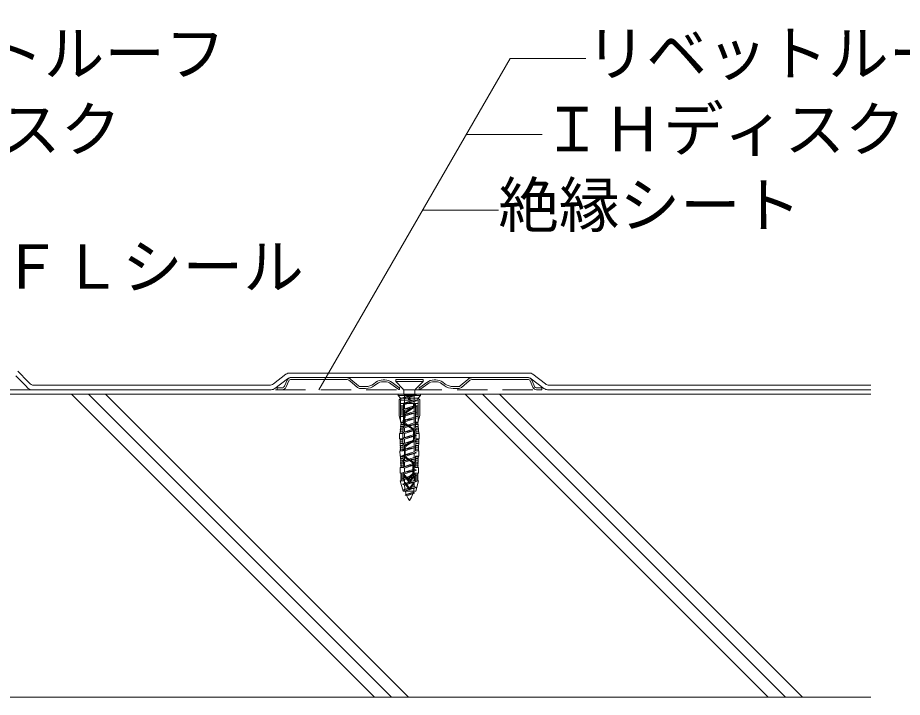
# Model space of a CAD drawing. Units: millimetres, scale not verified. Extents: x -675 to 675, y -471 to 460.
# Drawn here: x 122.9 to 414.8, y -191.8 to 32.4 of the extents above; entities that cross this region are included whole.
import ezdxf
from ezdxf.enums import TextEntityAlignment as Align

# ---------------------------------------------------------------- set-up
doc = ezdxf.new("R2010")
doc.units = ezdxf.units.MM
doc.header["$LTSCALE"] = 5
doc.linetypes.add('DASHED2', pattern=[3, 2, -1])
for name, color, linetype, lineweight in [('0-3_断熱材', 4, 'Continuous', 9), ('1-4_リベットルーフ', 6, 'Continuous', 18), ('1-5_ＦＬ鋼板・ディスク', 5, 'Continuous', 18), ('1-8_下地など', 3, 'Continuous', 18), ('1-A_元図・躯体', 7, 'Continuous', 18), ('E-E', 7, 'Continuous', 18)]:
    doc.layers.add(name, color=color, linetype=linetype, lineweight=lineweight)
doc.layers.add('1-6_アンカー類', color=7, linetype='Continuous')
doc.layers.add('1-C_アンカー類②', color=7, linetype='Continuous')
doc.styles.add('ＭＳ ゴシック', font='')
doc.styles.get('ＭＳ ゴシック').set_extended_font_data('MS Gothic')

# ---------------------------------------------------------------- blocks, each defined once
blk = doc.blocks.new('123')
at = {"layer": '0-3_断熱材'}
for p, q in [((32469.17, 2207.52), (32469.17, 2209.77)), ((32505.92, 2209.77), (32469.17, 2209.77)), ((32505.92, 2207.52), (32469.17, 2207.52)), ((32473.09, 2203.27), (32469.17, 2207.52)), ((32501.99, 2203.27), (32505.92, 2207.52)), ((32505.92, 2207.52), (32505.92, 2209.77)), ((32473.59, 2203.27), (32470.59, 2200.77)), ((32470.59, 2174.77), (32470.59, 2200.77)), ((32501.99, 2203.27), (32473.09, 2203.27)), ((32501.99, 2199.77), (32473.09, 2199.77)), ((32473.09, 2163.77), (32473.09, 2199.77)), ((32501.99, 2194.27), (32473.09, 2194.27)), ((32477.54, 2190.77), (32473.09, 2190.77)), ((32473.59, 2199.77), (32473.59, 2203.27)), ((32477.54, 2163.77), (32477.54, 2194.27)), ((32486.29, 2199.77), (32486.29, 2203.27)), ((32486.29, 2199.77), (32487.54, 2200.77)), ((32488.79, 2199.77), (32487.54, 2200.77)), ((32488.79, 2199.77), (32488.79, 2203.27)), ((32494.29, 2191.74), (32494.29, 2194.27)), ((32495.79, 2191.74), (32495.79, 2194.27)), ((32497.54, 2163.77), (32497.54, 2194.27)), ((32501.99, 2190.77), (32497.54, 2190.77)), ((32504.49, 2200.77), (32501.49, 2203.27)), ((32501.49, 2199.77), (32501.49, 2203.27)), ((32501.99, 2163.77), (32501.99, 2199.77)), ((32504.49, 2174.77), (32504.49, 2200.77)), ((32477.68, 2188.27), (32473.09, 2188.27)), ((32477.54, 2185.77), (32473.09, 2185.77)), ((32477.54, 2183.27), (32473.09, 2183.27)), ((32477.54, 2180.77), (32473.09, 2180.77)), ((32477.54, 2178.27), (32473.09, 2178.27)), ((32477.54, 2175.77), (32473.09, 2175.77)), ((32479.29, 2171.27), (32479.29, 2175.79)), ((32480.79, 2171.27), (32480.79, 2175.79)), ((32482.27, 2181.25), (32492.01, 2187.54)), ((32483.08, 2179.99), (32492.82, 2186.28)), ((32501.99, 2188.27), (32497.54, 2188.27)), ((32501.99, 2185.77), (32497.54, 2185.77)), ((32501.99, 2183.27), (32497.54, 2183.27)), ((32501.99, 2180.77), (32497.54, 2180.77)), ((32501.99, 2178.27), (32497.54, 2178.27)), ((32501.99, 2175.77), (32497.54, 2175.77)), ((32473.09, 2165.27), (32470.59, 2174.77)), ((32472.23, 2144.77), (32473.9, 2163.77)), ((32477.51, 2162.77), (32473.05, 2162.77)), ((32477.54, 2172.77), (32473.09, 2172.77)), ((32477.54, 2163.77), (32473.09, 2163.77)), ((32476.84, 2144.77), (32477.54, 2163.77)), ((32480.79, 2171.27), (32479.29, 2171.27)), ((32479.29, 2164.24), (32479.29, 2168.77)), ((32480.79, 2168.77), (32479.29, 2168.77)), ((32480.79, 2164.24), (32480.79, 2168.77)), ((32501.99, 2172.77), (32497.54, 2172.77)), ((32501.99, 2163.77), (32497.54, 2163.77)), ((32498.25, 2144.75), (32497.54, 2163.77)), ((32502.04, 2162.77), (32497.55, 2162.77)), ((32502.86, 2144.77), (32501.19, 2163.77)), ((32504.49, 2174.77), (32501.99, 2165.27)), ((32476.95, 2147.77), (32471.73, 2147.77)), ((32477.06, 2150.77), (32471.99, 2150.77)), ((32477.17, 2153.77), (32472.25, 2153.77)), ((32477.28, 2156.77), (32472.52, 2156.77)), ((32477.4, 2159.77), (32472.78, 2159.77)), ((32482.27, 2158.78), (32492.01, 2152.49)), ((32483.08, 2160.04), (32492.82, 2153.75)), ((32494.29, 2136.74), (32494.29, 2148.29)), ((32495.79, 2136.74), (32495.79, 2148.29)), ((32502.3, 2159.77), (32497.69, 2159.77)), ((32502.57, 2156.77), (32497.8, 2156.77)), ((32502.83, 2153.77), (32497.91, 2153.77)), ((32503.1, 2150.77), (32498.03, 2150.77)), ((32503.36, 2147.77), (32498.14, 2147.77)), ((32471.42, 2136.27), (32471.42, 2144.77)), ((32476.84, 2144.77), (32471.42, 2144.77)), ((32476.79, 2136.27), (32471.42, 2136.27)), ((32476.84, 2134.27), (32471.51, 2134.27)), ((32472.73, 2116.27), (32472.23, 2136.27)), ((32476.79, 2136.27), (32476.84, 2144.81)), ((32477.29, 2116.27), (32476.79, 2136.27)), ((32482.27, 2126.25), (32492.01, 2132.54)), ((32497.79, 2116.27), (32498.29, 2136.27)), ((32503.58, 2134.27), (32498.24, 2134.27)), ((32503.67, 2144.77), (32498.25, 2144.77)), ((32498.29, 2136.27), (32498.25, 2144.75)), ((32503.67, 2136.27), (32498.29, 2136.27)), ((32502.36, 2116.27), (32502.86, 2136.27)), ((32503.67, 2136.27), (32503.67, 2144.77)), ((32476.92, 2131.27), (32471.59, 2131.27)), ((32476.99, 2128.27), (32471.66, 2128.27)), ((32477.07, 2125.27), (32471.74, 2125.27)), ((32477.14, 2122.27), (32471.81, 2122.27)), ((32477.22, 2119.27), (32471.89, 2119.27)), ((32479.29, 2109.24), (32479.29, 2120.79)), ((32480.79, 2109.24), (32480.79, 2120.79)), ((32483.08, 2124.99), (32492.82, 2131.28)), ((32503.2, 2119.27), (32497.87, 2119.27)), ((32503.35, 2125.27), (32498.02, 2125.27)), ((32503.28, 2122.27), (32498.02, 2122.27)), ((32503.43, 2128.27), (32498.09, 2128.27)), ((32503.5, 2131.27), (32498.17, 2131.27)), ((32477.29, 2116.27), (32471.92, 2116.27)), ((32477.36, 2106.27), (32472.22, 2106.27)), ((32477.48, 2103.77), (32472.27, 2103.77)), ((32473.79, 2088.77), (32472.92, 2107.77)), ((32478.17, 2088.77), (32477.29, 2107.77)), ((32482.27, 2103.78), (32491.01, 2098.14)), ((32483.08, 2105.04), (32491.82, 2099.4)), ((32496.92, 2088.77), (32497.79, 2107.77)), ((32502.81, 2103.77), (32497.61, 2103.77)), ((32502.87, 2106.27), (32497.68, 2106.27)), ((32503.17, 2116.27), (32497.79, 2116.27)), ((32502.98, 2107.77), (32497.79, 2107.77)), ((32501.29, 2088.77), (32501.73, 2107.77)), ((32502.98, 2107.77), (32503.17, 2116.27)), ((32477.71, 2100.77), (32472.32, 2100.77)), ((32477.82, 2097.77), (32472.38, 2097.77)), ((32477.94, 2094.77), (32472.43, 2094.77)), ((32478.05, 2091.77), (32472.49, 2091.77)), ((32472.54, 2079.77), (32472.54, 2088.77)), ((32478.17, 2088.77), (32472.54, 2088.77)), ((32493.29, 2081.1), (32493.29, 2093.94)), ((32494.79, 2081.1), (32494.79, 2093.94)), ((32502.54, 2088.77), (32496.92, 2088.77)), ((32502.54, 2091.77), (32497.03, 2091.77)), ((32502.61, 2094.77), (32497.15, 2094.77)), ((32502.67, 2097.77), (32497.26, 2097.77)), ((32502.74, 2100.77), (32497.38, 2100.77)), ((32502.54, 2079.77), (32502.54, 2088.77)), ((32478.17, 2079.77), (32472.54, 2079.77)), ((32478.17, 2077.02), (32472.92, 2077.02)), ((32478.17, 2074.52), (32472.92, 2074.52)), ((32473.79, 2066.77), (32473.79, 2079.77)), ((32478.17, 2066.77), (32478.17, 2079.77)), ((32480.04, 2075.28), (32480.04, 2074.37)), ((32487.54, 2066.27), (32480.49, 2075.43)), ((32487.54, 2066.27), (32494.6, 2075.43)), ((32489.77, 2076.1), (32491.01, 2076.9)), ((32490.58, 2074.84), (32491.82, 2075.64)), ((32495.04, 2075.28), (32495.04, 2074.37)), ((32496.92, 2066.77), (32496.92, 2079.77)), ((32502.54, 2079.77), (32496.92, 2079.77)), ((32502.17, 2077.02), (32496.92, 2077.02)), ((32502.17, 2074.52), (32496.92, 2074.52)), ((32501.29, 2066.77), (32501.29, 2079.77)), ((32477.04, 2049.77), (32472.54, 2066.77)), ((32478.17, 2066.77), (32472.54, 2066.77)), ((32478.17, 2072.02), (32472.92, 2072.02)), ((32478.17, 2069.52), (32472.92, 2069.52)), ((32480.04, 2063.78), (32480.04, 2062.87)), ((32487.54, 2054.77), (32480.49, 2063.93)), ((32487.54, 2063.77), (32480.56, 2072.84)), ((32487.54, 2052.27), (32480.56, 2061.34)), ((32486.79, 2069.77), (32486.79, 2070.64)), ((32488.29, 2069.77), (32486.79, 2069.77)), ((32487.54, 2063.77), (32494.53, 2072.84)), ((32487.54, 2054.77), (32494.6, 2063.93)), ((32487.54, 2052.27), (32494.53, 2061.34)), ((32488.29, 2069.77), (32488.29, 2070.64)), ((32495.04, 2063.78), (32495.04, 2062.87)), ((32502.17, 2072.02), (32496.92, 2072.02)), ((32502.17, 2069.52), (32496.92, 2069.52)), ((32502.54, 2066.77), (32496.92, 2066.77)), ((32498.04, 2049.77), (32502.54, 2066.77)), ((32498.04, 2049.77), (32477.04, 2049.77))]:
    blk.add_line(p, q, dxfattribs=at)
for points in [[(32488.79, 2203.27), (32487.54, 2200.77), (32486.29, 2203.27)], [(32477.29, 2107.77), (32472.11, 2107.77), (32471.92, 2116.27)]]:
    blk.add_lwpolyline(points, dxfattribs=at)
for centre, radius, start, end in [((32489.29, 2191.74), 5, 302.8584, 0), ((32489.29, 2191.74), 6.5, 302.8584, 0), ((32485.79, 2175.79), 6.5, 122.8584, 180), ((32485.79, 2175.79), 5, 122.8584, 180), ((32485.79, 2164.24), 6.5, 180, 237.1416), ((32485.79, 2164.24), 5, 180, 237.1416), ((32489.29, 2148.29), 5, 360, 57.1416), ((32489.29, 2148.29), 6.5, 0, 57.1416), ((32489.29, 2136.74), 5, 302.8584, 0), ((32489.29, 2136.74), 6.5, 302.8584, 0), ((32485.79, 2120.79), 6.5, 122.8584, 180), ((32485.79, 2120.79), 5, 122.8584, 180), ((32485.79, 2109.24), 6.5, 180, 237.1416), ((32485.79, 2109.24), 5, 180, 237.1416), ((32488.29, 2093.94), 5, 360, 57.1416), ((32488.29, 2093.94), 6.5, 0, 57.1416), ((32480.29, 2075.28), 0.25, 37.56859, 180), ((32482.54, 2074.37), 2.5, 180, 217.56859), ((32493.29, 2070.64), 6.5, 122.8584, 180), ((32493.29, 2070.64), 5, 122.8584, 180), ((32488.29, 2081.1), 5, 302.8584, 0), ((32488.29, 2081.1), 6.5, 302.8584, 0), ((32492.54, 2074.37), 2.5, 322.43141, 0), ((32494.79, 2075.28), 0.25, 0, 142.43141), ((32480.29, 2063.78), 0.25, 37.56859, 180), ((32482.54, 2062.87), 2.5, 180, 217.56859), ((32492.54, 2062.87), 2.5, 322.43141, 0), ((32494.79, 2063.78), 0.25, 0, 142.43141)]:
    blk.add_arc(centre, radius, start, end, dxfattribs=at)
blk = doc.blocks.new('231')
at = {"layer": '0-3_断熱材'}
for p, q in [((32465.04, 2229.77), (32465.04, 2226.07)), ((32510.04, 2229.77), (32465.04, 2229.77)), ((32476.88, 2214.23), (32465.04, 2226.07)), ((32498.21, 2214.23), (32510.04, 2226.07)), ((32493.79, 2204.77), (32475.92, 2199.21)), ((32496.74, 2212.77), (32478.34, 2212.77)), ((32478.34, 2210.7), (32478.34, 2204.77)), ((32496.74, 2204.77), (32478.34, 2204.77)), ((32479.55, 2204.77), (32479.55, 2200.34)), ((32496.74, 2210.7), (32496.74, 2204.77)), ((32499.19, 2203.67), (32496.74, 2204.77)), ((32495.53, 2195.81), (32475.92, 2189.71)), ((32499.19, 2194.17), (32475.92, 2189.71)), ((32479.55, 2197.56), (32479.55, 2190.84)), ((32495.53, 2202.53), (32495.53, 2195.81)), ((32499.19, 2194.17), (32495.53, 2195.81)), ((32495.53, 2193.03), (32495.53, 2186.32)), ((32495.53, 2176.81), (32475.92, 2170.71)), ((32499.19, 2175.17), (32475.92, 2170.71)), ((32495.55, 2186.32), (32475.94, 2180.21)), ((32499.21, 2184.67), (32475.94, 2180.21)), ((32479.55, 2188.06), (32479.55, 2181.34)), ((32479.55, 2178.58), (32479.55, 2171.84)), ((32495.53, 2183.53), (32495.53, 2176.81)), ((32499.19, 2175.17), (32495.53, 2176.81)), ((32499.21, 2184.67), (32495.55, 2186.32)), ((32495.53, 2167.3), (32475.92, 2161.19)), ((32499.19, 2165.65), (32475.92, 2161.19)), ((32479.55, 2169.06), (32479.55, 2162.32)), ((32495.53, 2174.03), (32495.53, 2167.3)), ((32499.19, 2165.65), (32495.53, 2167.3)), ((32495.53, 2164.52), (32495.53, 2157.8)), ((32495.53, 2148.3), (32475.92, 2142.19)), ((32499.19, 2146.65), (32475.92, 2142.19)), ((32495.55, 2157.8), (32475.94, 2151.7)), ((32499.21, 2156.16), (32475.94, 2151.7)), ((32479.55, 2159.55), (32479.55, 2152.82)), ((32479.55, 2150.06), (32479.55, 2143.33)), ((32495.53, 2155.02), (32495.53, 2148.3)), ((32499.19, 2146.65), (32495.53, 2148.3)), ((32499.21, 2156.16), (32495.55, 2157.8)), ((32495.53, 2138.78), (32475.92, 2132.68)), ((32499.19, 2137.14), (32475.92, 2132.68)), ((32479.55, 2140.55), (32479.55, 2133.81)), ((32495.53, 2145.52), (32495.53, 2138.78)), ((32499.19, 2137.14), (32495.53, 2138.78)), ((32495.53, 2136), (32495.53, 2129.27)), ((32495.53, 2129.27), (32475.92, 2123.17)), ((32499.19, 2127.62), (32475.92, 2123.17)), ((32495.53, 2119.77), (32475.92, 2113.67)), ((32499.19, 2118.12), (32475.92, 2113.67)), ((32479.55, 2131.04), (32479.55, 2124.3)), ((32479.55, 2121.52), (32479.55, 2114.8)), ((32499.19, 2127.62), (32495.53, 2129.27)), ((32495.53, 2126.49), (32495.53, 2119.77)), ((32499.19, 2118.12), (32495.53, 2119.77)), ((32495.53, 2116.99), (32495.53, 2110.27)), ((32495.53, 2110.27), (32475.92, 2104.17)), ((32499.19, 2108.62), (32475.92, 2104.17)), ((32479.55, 2112.02), (32479.55, 2105.3)), ((32479.55, 2102.52), (32479.55, 2095.8)), ((32499.19, 2108.62), (32495.53, 2110.27)), ((32495.53, 2107.49), (32495.53, 2100.77)), ((32495.53, 2091.27), (32475.92, 2085.17)), ((32499.19, 2089.63), (32475.92, 2085.17)), ((32495.55, 2100.77), (32475.94, 2094.67)), ((32499.21, 2099.13), (32475.94, 2094.67)), ((32479.55, 2093.04), (32479.55, 2086.3)), ((32495.53, 2097.99), (32495.53, 2091.27)), ((32499.19, 2089.63), (32495.53, 2091.27)), ((32495.53, 2088.49), (32495.53, 2081.77)), ((32499.21, 2099.13), (32495.55, 2100.77)), ((32495.53, 2081.77), (32475.92, 2075.67)), ((32499.19, 2080.13), (32475.92, 2075.67)), ((32479.55, 2083.52), (32479.55, 2076.8)), ((32479.55, 2074.02), (32479.55, 2067.3)), ((32499.19, 2080.13), (32495.53, 2081.77)), ((32495.53, 2078.99), (32495.53, 2072.27)), ((32495.53, 2072.27), (32475.92, 2066.17)), ((32499.19, 2070.63), (32475.92, 2066.17)), ((32495.53, 2062.77), (32475.92, 2056.67)), ((32499.19, 2061.13), (32475.92, 2056.67)), ((32479.55, 2064.52), (32479.55, 2057.8)), ((32499.19, 2070.63), (32495.53, 2072.27)), ((32495.53, 2069.49), (32495.53, 2062.77)), ((32499.19, 2061.13), (32495.53, 2062.77)), ((32495.53, 2059.99), (32495.53, 2055.13)), ((32495.46, 2053.27), (32477.11, 2047.41)), ((32499.12, 2051.63), (32495.46, 2053.27)), ((32495.77, 2042.1), (32480.56, 2039.19))]:
    blk.add_line(p, q, dxfattribs=at)
for points in [[(32510.04, 2229.77), (32510.04, 2226.07), (32465.04, 2226.07)], [(32475.92, 2189.71), (32479.55, 2188.06), (32499.19, 2194.17)], [(32475.92, 2170.71), (32479.55, 2169.06), (32499.19, 2175.17)], [(32475.94, 2180.21), (32479.57, 2178.57), (32499.21, 2184.67)], [(32475.92, 2161.19), (32479.55, 2159.55), (32499.19, 2165.65)], [(32475.92, 2142.19), (32479.55, 2140.55), (32499.19, 2146.65)], [(32475.94, 2151.7), (32479.57, 2150.06), (32499.21, 2156.16)], [(32475.92, 2132.68), (32479.55, 2131.04), (32499.19, 2137.14)], [(32475.92, 2123.17), (32479.55, 2121.52), (32499.19, 2127.62)], [(32475.92, 2113.67), (32479.55, 2112.02), (32499.19, 2118.12)], [(32475.92, 2104.17), (32479.55, 2102.52), (32499.19, 2108.62)], [(32475.92, 2085.17), (32479.55, 2083.52), (32499.19, 2089.63)], [(32475.94, 2094.67), (32479.57, 2093.03), (32499.21, 2099.13)], [(32475.92, 2075.67), (32479.55, 2074.02), (32499.19, 2080.13)], [(32475.92, 2066.17), (32479.55, 2064.52), (32499.19, 2070.63)], [(32475.92, 2056.67), (32479.56, 2055.02), (32499.19, 2061.13)], [(32493.92, 2043.75), (32480.56, 2039.19), (32483.39, 2037.37)], [(32483.39, 2037.37), (32495.77, 2042.1), (32493.92, 2043.75)]]:
    blk.add_lwpolyline(points, dxfattribs=at)
for points in [[(32499.19, 2203.67), (32475.92, 2199.21), (32479.55, 2197.56)], [(32480.72, 2045.78), (32499.12, 2051.63), (32477.11, 2047.41)]]:
    blk.add_lwpolyline(points, close=True, dxfattribs=at)
for centre, radius, start, end in [((32473.34, 2210.7), 5, 360, 45), ((32501.74, 2210.7), 5, 135, 180), ((32526.46, 2055.97), 46.91, 181.1526, 189.30247), ((32526.46, 2055.97), 46.91, 192.55761, 200.13326), ((32448.63, 2055.97), 46.91, 344.90057, 353.16462), ((32448.63, 2055.97), 46.91, 356.70432, 358.98114), ((32526.46, 2055.97), 46.91, 203.35211, 213.95053), ((32448.63, 2055.97), 46.91, 326.04947, 341.51092)]:
    blk.add_arc(centre, radius, start, end, dxfattribs=at)

msp = doc.modelspace()

# ---------------------------------------------------------------- linework, layer by layer
at = {"layer": '1-4_リベットルーフ'}
for p, q in [((122.851, -84.277), (126.324, -87.751)), ((122.229, -85.777), (125.703, -89.251)), ((207.229, -88.426), (211.395, -85.247)), ((207.737, -89.926), (211.902, -86.747)), ((212.609, -84.837), (291.667, -84.837)), ((213.116, -86.337), (291.16, -86.337)), ((292.374, -86.747), (296.539, -89.926)), ((292.881, -85.247), (297.046, -88.426)), ((127.117, -90.337), (206.523, -90.337)), ((127.739, -88.837), (206.016, -88.837)), ((404.388, -90.337), (297.753, -90.337)), ((404.388, -88.837), (298.26, -88.837))]:
    msp.add_line(p, q, dxfattribs=at)
at = {"layer": '1-4_リベットルーフ', "linetype": 'DASHED2'}
msp.add_lwpolyline([(-110.713, 349.663), (-94.112, 333.822), (-94.112, -160.337), (72.888, -160.337), (72.888, -90.337), (404.388, -90.337)], dxfattribs=at)
at = {"layer": '1-4_リベットルーフ'}
for centre, radius, start, end in [((212.609, -86.837), 2, 90, 127.35412), ((213.116, -88.337), 2, 90, 127.35412), ((291.16, -88.337), 2, 52.64588, 90), ((291.667, -86.837), 2, 52.64588, 90), ((127.953, -87.784), 2.686, 213.1019, 251.86638), ((128.575, -86.284), 2.686, 213.1019, 251.86638), ((206.016, -86.837), 2, 270, 307.35412), ((206.523, -88.337), 2, 270, 307.35412), ((297.753, -88.337), 2, 232.64588, 270), ((298.26, -86.837), 2, 232.64588, 270)]:
    msp.add_arc(centre, radius, start, end, dxfattribs=at)
at = {"layer": '1-5_ＦＬ鋼板・ディスク'}
for p, q in [((211.743, -87.231), (210.875, -89.2)), ((212.292, -87.473), (211.424, -89.442)), ((213.116, -86.337), (290.638, -86.337)), ((231.213, -86.937), (213.116, -86.937)), ((231.213, -86.337), (230.138, -86.337)), ((232.45, -87.394), (234.995, -89.576)), ((235.385, -89.12), (232.84, -86.938)), ((244.011, -87.137), (243.447, -87.137)), ((260.828, -87.137), (260.265, -87.137)), ((271.436, -86.938), (268.891, -89.12)), ((271.826, -87.394), (269.281, -89.576)), ((273.638, -86.337), (273.063, -86.337)), ((291.16, -86.937), (273.063, -86.937)), ((290.638, -86.337), (291.16, -86.337)), ((292.905, -89.561), (291.984, -87.473)), ((292.533, -87.231), (293.52, -89.468)), ((210.051, -90.337), (208.488, -90.337)), ((237.698, -89.337), (235.971, -89.337)), ((237.698, -89.937), (235.971, -89.937)), ((241.082, -87.911), (240.3, -88.485)), ((241.437, -88.395), (240.654, -88.969)), ((243.447, -87.737), (244.011, -87.737)), ((246.043, -88.411), (248.329, -90.115)), ((248.688, -90.234), (248.888, -90.234)), ((248.888, -89.634), (248.888, -90.234)), ((255.588, -90.234), (255.388, -90.234)), ((255.947, -90.115), (258.233, -88.411)), ((260.265, -87.737), (260.828, -87.737)), ((263.622, -88.969), (262.839, -88.395)), ((263.976, -88.485), (263.194, -87.911)), ((268.305, -89.337), (266.578, -89.337)), ((268.305, -89.937), (266.578, -89.937)), ((295.788, -90.337), (294.094, -90.337))]:
    msp.add_line(p, q, dxfattribs=at)
for points in [[(210.051, -89.737), (208.488, -89.737), (208.488, -90.337)], [(248.888, -89.634), (248.688, -89.634), (246.402, -87.93)], [(257.874, -87.93), (255.588, -89.634), (255.388, -89.634), (255.388, -90.234)], [(295.788, -90.337), (295.788, -89.737), (293.931, -89.737)]]:
    msp.add_lwpolyline(points, dxfattribs=at)
for centre, radius, start, end in [((213.116, -87.837), 1.5, 90, 156.19406), ((213.116, -87.837), 0.9, 90, 156.19406), ((231.213, -88.837), 2.5, 49.39871, 90), ((231.213, -88.837), 1.9, 49.39871, 90), ((243.447, -91.137), 4, 90, 126.25384), ((244.011, -91.137), 4, 53.2995, 90), ((260.265, -91.137), 4, 90, 126.7005), ((260.828, -91.137), 4, 53.74616, 90), ((273.063, -88.837), 2.5, 90, 130.60129), ((273.063, -88.837), 1.9, 90, 130.60129), ((291.16, -87.837), 1.5, 23.80594, 90), ((291.16, -87.837), 0.9, 23.80594, 90), ((210.051, -88.837), 0.9, 270, 336.19406), ((210.051, -88.837), 1.5, 270, 336.19406), ((235.971, -88.437), 1.5, 229.39871, 270), ((235.971, -88.437), 0.9, 229.39871, 270), ((237.698, -84.937), 4.4, 270, 306.25384), ((237.698, -84.937), 5, 270, 306.25384), ((243.447, -91.137), 3.4, 90, 126.25384), ((244.011, -91.137), 3.4, 53.2995, 90), ((248.688, -89.634), 0.6, 233.2995, 270), ((255.588, -89.634), 0.6, 270, 306.7005), ((260.265, -91.137), 3.4, 90, 126.7005), ((260.828, -91.137), 3.4, 53.74616, 90), ((266.578, -84.937), 5, 233.74616, 270), ((266.578, -84.937), 4.4, 233.74616, 270), ((268.305, -88.437), 0.9, 270, 310.60129), ((268.305, -88.437), 1.5, 270, 310.60129), ((294.094, -89.037), 1.3, 203.80594, 270), ((293.931, -89.287), 0.45, 203.80594, 270)]:
    msp.add_arc(centre, radius, start, end, dxfattribs=at)
at = {"layer": '1-8_下地など'}
msp.add_lwpolyline([(-235.612, -147.695), (-191.47, -191.837), (404.388, -191.837)], dxfattribs=at)
at = {"layer": '1-A_元図・躯体'}
for p, q in [((76.888, -91.837), (404.388, -91.837)), ((240.559, -191.837), (140.559, -91.837)), ((246.216, -191.837), (146.216, -91.837)), ((251.873, -191.837), (151.873, -91.837)), ((370.559, -191.837), (270.559, -91.837)), ((376.216, -191.837), (276.216, -91.837)), ((381.873, -191.837), (281.873, -91.837))]:
    msp.add_line(p, q, dxfattribs=at)
at = {"layer": 'E-E'}
for p, q in [((285.354, 18.898), (222.288, -90.337)), ((285.354, 18.898), (310.354, 18.898)), ((270.92, -6.102), (295.92, -6.102)), ((256.487, -31.102), (281.487, -31.102))]:
    msp.add_line(p, q, dxfattribs=at)

# ---------------------------------------------------------------- block references
at = {"layer": '1-6_アンカー類', "xscale": 0.2, "yscale": 0.2}
msp.add_blockref('231', (-6245.371, -532.89), dxfattribs=at)
at = {"layer": '1-C_アンカー類②', "xscale": 0.2, "yscale": 0.2}
msp.add_blockref('123', (-6245.371, -533.79), dxfattribs=at)

# ---------------------------------------------------------------- texts
at = {"layer": 'E-E', "style": 'ＭＳ ゴシック'}
for s, p in [('リベットルーフ', (51.472, 8.898)), ('リベットルーフ', (310.354, 8.898)), ('ＩＨディスク', (37.038, -16.102)), ('ＩＨディスク', (295.92, -16.102)), ('絶縁シート', (281.487, -41.102)), ('ＦＬシール', (117.302, -61.446))]:
    msp.add_text(s, height=14.66, dxfattribs=at).set_placement(p, align=Align.BOTTOM_LEFT)

doc.saveas('drawing.dxf')
